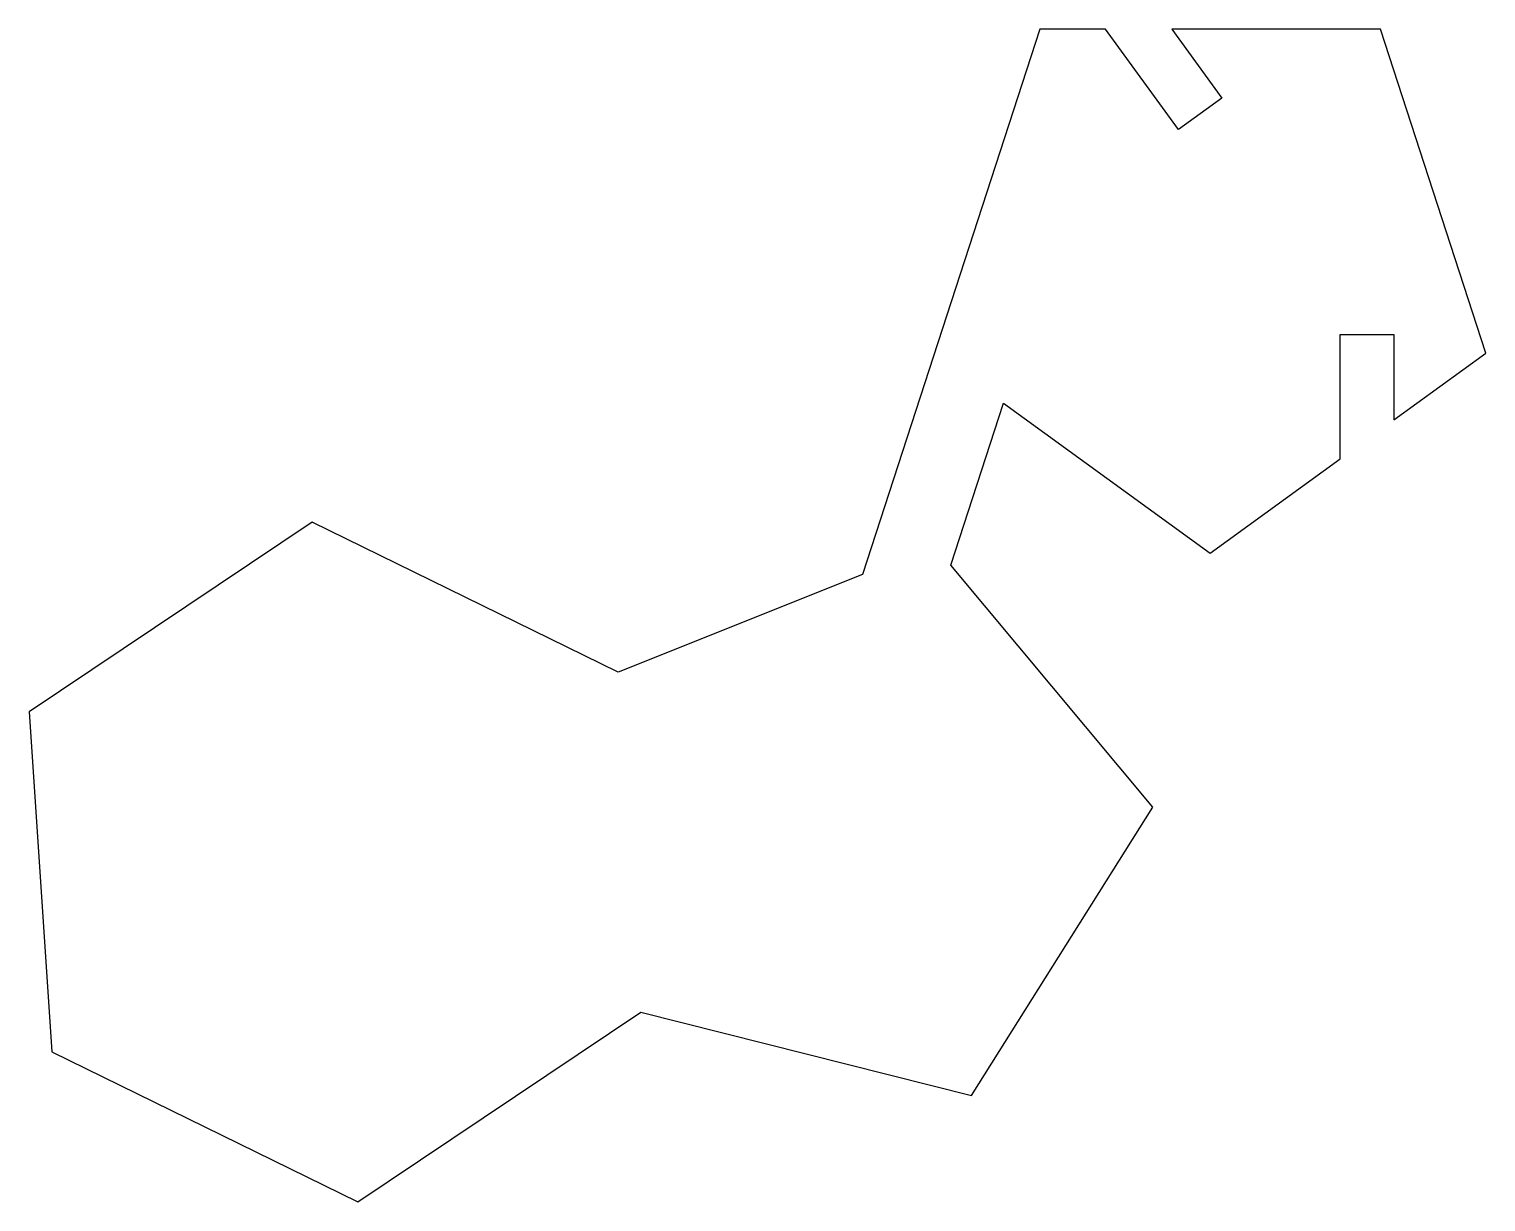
# Model space of a CAD drawing. Header units: inches. Extents: x -3.97 to 0.31, y -3.44 to 0.
import ezdxf

# ---------------------------------------------------------------- set-up
doc = ezdxf.new("R2010")
doc.units = ezdxf.units.IN
doc.layers.get('0').update_dxf_attribs({"linetype": 'CONTINUOUS'})

msp = doc.modelspace()

# ---------------------------------------------------------------- linework, layer by layer
for p, q in [((0, 0), (-0.6124, 0)), ((0.309, -0.9511), (0, 0)), ((-1, 0), (-1.5202, -1.601)), ((-0.807, 0), (-1, 0)), ((-0.5928, -0.2948), (-0.807, 0)), ((-0.6124, 0), (-0.4654, -0.2023)), ((-0.4654, -0.2023), (-0.5928, -0.2948)), ((-0.1181, -1.2614), (-0.1181, -0.897)), ((-0.1181, -0.897), (0.0393, -0.897)), ((0.0393, -0.897), (0.0393, -1.147)), ((0.0393, -1.147), (0.309, -0.9511)), ((-1.2613, -1.5735), (-1.1068, -1.098)), ((-1.1068, -1.098), (-0.5, -1.5388)), ((-0.5, -1.5388), (-0.1181, -1.2614)), ((-3.1348, -1.4477), (-3.9654, -2.0046)), ((-2.2372, -1.8884), (-3.1348, -1.4477)), ((-0.6683, -2.2841), (-1.2613, -1.5735)), ((-1.5202, -1.601), (-2.2372, -1.8884)), ((-3.9654, -2.0046), (-3.8983, -3.0024)), ((-1.2005, -3.1307), (-0.6683, -2.2841)), ((-3.0007, -3.4432), (-2.1701, -2.8862)), ((-2.1701, -2.8862), (-1.2005, -3.1307)), ((-3.8983, -3.0024), (-3.0007, -3.4432))]:
    msp.add_line(p, q)

doc.saveas('drawing.dxf')
